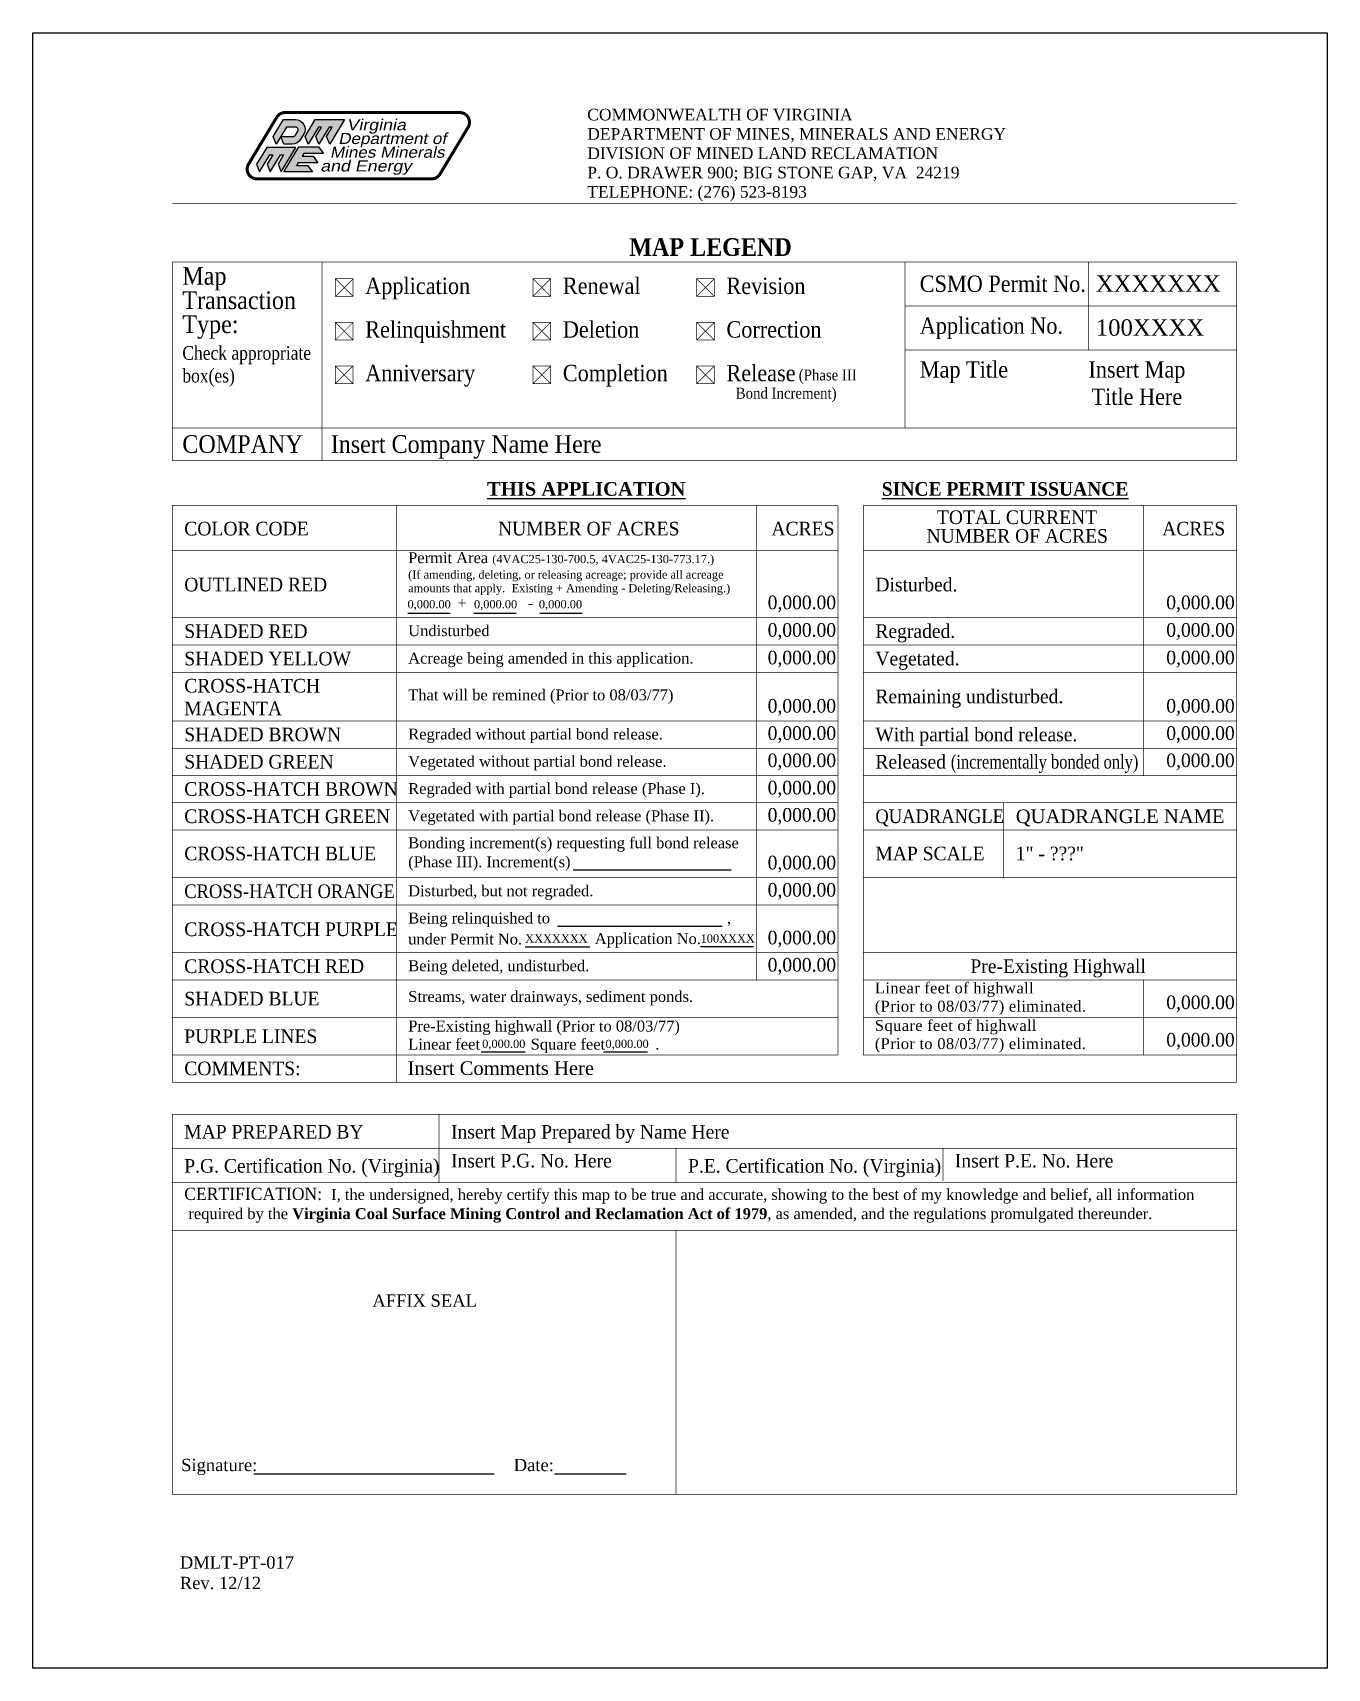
# Model space of a CAD drawing. Header units: feet. Extents: x 1 to 9.8, y 1 to 12.1.
import ezdxf

# ---------------------------------------------------------------- set-up
doc = ezdxf.new("R2010")
doc.units = ezdxf.units.FT
doc.header["$MEASUREMENT"] = 0
for name, color, linetype in [('DMLR-LEGEND-BORDER', 3, 'Continuous'), ('DMLR-LEGEND-LINES', 7, 'Continuous'), ('DMLR-LEGEND-TEXT', 7, 'Continuous'), ('DMLR-LEGEND-TEXT-COMPANY-INPUT', 5, 'Continuous')]:
    doc.layers.add(name, color=color, linetype=linetype)
for name, color, linetype, true_color in [('DMME-LOGO-BORDER', 7, 'Continuous', 0x981e32), ('DMME-LOGO-LETTERS', 7, 'Continuous', 0x981e32), ('DMME-LOGO-TEXT', 7, 'Continuous', 0x928b81)]:
    doc.layers.add(name, color=color, linetype=linetype, true_color=true_color)
doc.styles.add('LEG1', font='TIMES.TTF', dxfattribs={"height": 0.08})
doc.styles.add('LOGO', font='ARIAL.TTF', dxfattribs={"oblique": 10})

# ---------------------------------------------------------------- blocks, each defined once
blk = doc.blocks.new('DMME_LOGO_2013')
at = {"layer": 'DMME-LOGO-LETTERS'}
h = blk.add_hatch(color=256, dxfattribs=at)
h.paths.add_polyline_path([(0.9967388360713088, 0.7343461313941473), (1.145821225548566, 0.9824608933809419), (1.572904012575023, 0.9824608933809419), (1.356612349153096, 0.6224911157443631), (1.311966607447971, 0.7343461313941476), (1.393839722980566, 0.8706058777311577), (1.348080852942019, 0.8706058777311577), (1.198998463464754, 0.6224911157443631), (1.154352721759643, 0.7343461313941476), (1.236225837292238, 0.8706058777311577), (1.190466967253691, 0.8706058777311577), (1.041384577776427, 0.6224911157443631)])
edge = h.paths.add_edge_path()
edge.add_line((0.8560616106856358, 0.7540717400197786), (0.8890552542584756, 0.8089823840660362))
edge.add_arc((0.8541903590459228, 0.8299313265857815), 0.04067455114538107, 329.000000000004, 449.9999999999915)
edge.add_line((0.8541903590459228, 0.8706058777311577), (0.7227052779838684, 0.8706058777311577))
edge.add_line((0.7227052779838701, 0.8706058777311577), (0.5736228885066094, 0.6224911157443631))
edge.add_line((0.5736228885066126, 0.6224911157443631), (0.5289814978994819, 0.7343461313941477))
edge.add_line((0.5289814978994798, 0.7343461313941476), (0.6780638873767405, 0.9824608933809419))
edge.add_line((0.6780638873767444, 0.9824608933809419), (0.8535245842333333, 0.9824608933809419))
edge.add_arc((0.8535245842333268, 0.8400999643721249), 0.142360929008817, -30.99999999999949, 90, ccw=False)
edge.add_line((0.9755517174772663, 0.7667786655530175), (0.9303382059144909, 0.691530745934072))
edge.add_arc((0.8083110726705556, 0.7648520447531812), 0.1423609290088187, 270, 328.99999999999983, ccw=False)
edge.add_line((0.8083110726705556, 0.6224911157443631), (0.6854735530584154, 0.6224911157443631))
edge.add_line((0.6854735530584151, 0.6224911157443631), (0.6408321624512783, 0.7343461313941477))
edge.add_line((0.6408321624512752, 0.7343461313941476), (0.8211967154730837, 0.7343461313941476))
edge.add_arc((0.8211967154730857, 0.7750206825395235), 0.04067455114537586, 270, 329)
h.paths.add_polyline_path([(1.193333079662111, 0.5797932764651299), (1.266217284635893, 0.4839148146306116), (0.9767583169599661, 0.4839148146306118), (0.9531907566252542, 0.4446918075164905), (1.112155927398092, 0.4446918075164905), (1.185040132371874, 0.3488133456819722), (0.8955811646959546, 0.3488133456819718), (0.8720136043612428, 0.3095903385678511), (1.030978775134088, 0.3095903385678511), (1.10386298010787, 0.2137118767333328), (0.6839102155288614, 0.2137118767333333), (0.9038741119861768, 0.5797932764651299)])
h.paths.add_polyline_path([(0.2833621513016951, 0.3255668923831174), (0.32800789300682, 0.2137118767333333), (0.4770902824840775, 0.4618266387201271), (0.5228491525226318, 0.4618266387201271), (0.4409760369900368, 0.3255668923831174), (0.4856217786951476, 0.2137118767333333), (0.6347041681724122, 0.4618266387201275), (0.6804630382109593, 0.4618266387201275), (0.5985899226783644, 0.3255668923831174), (0.6432356643834822, 0.2137118767333333), (0.8595273278054094, 0.5736816543699117), (0.4324445407789597, 0.5736816543699117)])
at = {"layer": 'DMME-LOGO-BORDER', "const_width": 0.04474200625991375}
blk.add_lwpolyline([(2.853461446234142, 0.1120254988698928), (0.2880449031198538, 0.1120254988698928, -0.5831827633969806), (0.1660177698759213, 0.327707726697817), (0.5790493079358754, 1.015107641054673, -0.2632780284372659), (0.7010764411798007, 1.084147271244382), (3.266492984294096, 1.084147271244383, -0.5831827633969806), (3.388520117538036, 0.868465043416458), (2.975488579478075, 0.1810651290596015, -0.2632780284372659)], format="xyb", close=True, dxfattribs=at)
at = {"layer": 'DMME-LOGO-LETTERS'}
blk.add_lwpolyline([(0.8560616106856358, 0.7540717400197786), (0.88905525425848, 0.8089823840660363, 0.5831827633969806), (0.8541903590459228, 0.8706058777311577), (0.7227052779838701, 0.8706058777311577), (0.5736228885066126, 0.6224911157443631), (0.5289814978994798, 0.7343461313941476), (0.6780638873767444, 0.9824608933809419), (0.8535245842333268, 0.9824608933809419, -0.5831827633969806), (0.9755517174772663, 0.7667786655530175), (0.930338205914488, 0.691530745934072, -0.2632780284372659), (0.8083110726705556, 0.6224911157443631), (0.6854735530584151, 0.6224911157443631), (0.6408321624512752, 0.7343461313941476), (0.8211967154730857, 0.7343461313941476, 0.2632780284372659)], format="xyb", close=True, dxfattribs=at)
for points in [[(0.9967388360713088, 0.7343461313941473), (1.145821225548566, 0.9824608933809419), (1.572904012575023, 0.9824608933809419), (1.356612349153096, 0.6224911157443631), (1.311966607447971, 0.7343461313941476), (1.393839722980566, 0.8706058777311577), (1.348080852942019, 0.8706058777311577), (1.198998463464754, 0.6224911157443631), (1.154352721759643, 0.7343461313941476), (1.236225837292238, 0.8706058777311577), (1.190466967253691, 0.8706058777311577), (1.041384577776427, 0.6224911157443631)], [(0.2833621513016951, 0.3255668923831174), (0.32800789300682, 0.2137118767333333), (0.4770902824840775, 0.4618266387201271), (0.5228491525226318, 0.4618266387201271), (0.4409760369900368, 0.3255668923831174), (0.4856217786951476, 0.2137118767333333), (0.6347041681724122, 0.4618266387201275), (0.6804630382109593, 0.4618266387201275), (0.5985899226783644, 0.3255668923831174), (0.6432356643834822, 0.2137118767333333), (0.8595273278054094, 0.5736816543699117), (0.4324445407789597, 0.5736816543699117)], [(1.193333079662111, 0.5797932764651299), (1.266217284635893, 0.4839148146306116), (0.9767583169599661, 0.4839148146306118), (0.9531907566252542, 0.4446918075164905), (1.112155927398092, 0.4446918075164905), (1.185040132371874, 0.3488133456819722), (0.8955811646959546, 0.3488133456819718), (0.8720136043612428, 0.3095903385678511), (1.030978775134088, 0.3095903385678511), (1.10386298010787, 0.2137118767333328), (0.6839102155288614, 0.2137118767333333), (0.9038741119861768, 0.5797932764651299)]]:
    blk.add_lwpolyline(points, close=True, dxfattribs=at)
at = {"layer": 'DMME-LOGO-TEXT', "style": 'LOGO', "oblique": 12.00000000000001}
for s, width, p in [('Virginia', 1.15, (1.604402101339126, 0.8238301439139752)), ('Department of', 1.1, (1.482378447902995, 0.6224911157443631)), ('Mines Minerals', 1.1, (1.360354794466872, 0.4211520875747512)), ('and Energy', 1.15, (1.217993865458055, 0.2198130594051395))]:
    blk.add_text(s, height=0.1626982045815046, dxfattribs=dict(at, width=width)).set_placement(p)
blk = doc.blocks.new('X')
at = {"layer": 'DMLR-LEGEND-TEXT-COMPANY-INPUT', "const_width": 0.004615384615384616}
for points in [[(0, -0.120000000000001), (0.120000000000001, 0)], [(0, 0), (0.120000000000001, -0.120000000000001)]]:
    blk.add_lwpolyline(points, dxfattribs=at)

msp = doc.modelspace()

# ---------------------------------------------------------------- linework, layer by layer
at = {"layer": 'DMLR-LEGEND-BORDER'}
msp.add_lwpolyline([(1, 1), (1, 12.07692307692308), (9.769230769230766, 12.07692307692308), (9.769230769230766, 1)], close=True, dxfattribs=at)
at = {"layer": 'DMLR-LEGEND-LINES', "const_width": 0.004615384615384616}
for points in [[(1.945590198129935, 10.91932984228157), (9.155296878150153, 10.91932984228157)], [(1.945590198129935, 10.52331176323377), (9.155296878150153, 10.52331176323377)], [(1.945590198129935, 10.52331176323377), (1.945590198129935, 9.178946443442783)], [(2.959568453026328, 10.52331176323377), (2.959568453026328, 9.178946443442783)], [(6.908282264682764, 10.52331176323377), (6.908282264682764, 9.400604896368115)], [(8.15004817018842, 9.927762506140638), (8.15004817018842, 10.52331176323377)], [(9.155296878150153, 10.52331176323377), (9.155296878150153, 9.178946443442783)], [(6.908282264682764, 10.2255371346872), (9.155296878150153, 10.2255371346872)], [(6.908282264682764, 9.927762506140638), (9.155296878150153, 9.927762506140638)], [(1.945590198129935, 9.400604896368115), (9.155296878150153, 9.400604896368115)], [(1.945590198129935, 9.178946443442783), (9.155296878150153, 9.178946443442783)], [(1.945590198129935, 8.875051837972284), (6.455061594090605, 8.875051837972284)], [(1.945590198129935, 8.875051837972284), (1.945590198129935, 4.969178001451152)], [(3.462578827975001, 8.875051837972284), (3.462578827975001, 4.969178001451152)], [(5.904488029076635, 8.875051837972284), (5.904488029076635, 5.661485693758844)], [(6.455061594090605, 8.875051837972284), (6.455061594090605, 5.153793386066536)], [(6.627164079354127, 8.875051837972284), (9.155296878150153, 8.875051837972284)], [(6.627164079354127, 8.875051837972284), (6.627164079354127, 5.153793386066536)], [(8.522252109780613, 7.046101078374228), (8.522252109780613, 8.875051837972284)], [(9.155296878150153, 8.875051837972284), (9.155296878150153, 4.969178001451152)], [(1.945590198129935, 8.57154930236849), (6.455061594090605, 8.57154930236849)], [(6.627164079354127, 8.57154930236849), (9.155296878150153, 8.57154930236849)], [(1.945590198129935, 8.11548655847123), (6.455061594090605, 8.11548655847123)], [(6.627164079354127, 8.11548655847123), (9.155296878150153, 8.11548655847123)], [(1.945590198129935, 7.929374918998612), (6.455061594090605, 7.929374918998612)], [(6.627164079354127, 7.929374918998612), (9.155296878150153, 7.929374918998612)], [(1.945590198129935, 7.742439919988982), (6.455061594090605, 7.742439919988982)], [(6.627164079354127, 7.742439919988982), (9.155296878150153, 7.742439919988982)], [(1.945590198129935, 7.415331847604998), (6.455061594090605, 7.415331847604998)], [(6.627164079354127, 7.415331847604998), (9.155296878150153, 7.415331847604998)], [(1.945590198129935, 7.230716462989613), (6.455061594090605, 7.230716462989613)], [(6.627164079354127, 7.230716462989613), (9.155296878150153, 7.230716462989613)], [(1.945590198129935, 7.046101078374228), (6.455061594090605, 7.046101078374228)], [(6.627164079354127, 7.046101078374228), (9.155296878150153, 7.046101078374228)], [(1.945590198129935, 6.861485693758843), (6.455061594090605, 6.861485693758843)], [(6.627164079354127, 6.861485693758843), (9.155296878150153, 6.861485693758843)], [(7.57806756540063, 6.353793386066536), (7.57806756540063, 6.861485693758843)], [(1.945590198129935, 6.676870309143458), (6.455061594090605, 6.676870309143458)], [(6.627164079354127, 6.676870309143458), (9.155296878150153, 6.676870309143458)], [(1.945590198129935, 6.353793386066536), (6.455061594090605, 6.353793386066536)], [(6.627164079354127, 6.353793386066536), (9.155296878150153, 6.353793386066536)], [(1.945590198129935, 6.169178001451151), (6.455061594090605, 6.169178001451151)], [(1.945590198129935, 5.846101078374228), (6.455061594090605, 5.846101078374228)], [(6.627164079354127, 5.846101078374228), (9.155296878150153, 5.846101078374228)], [(1.945590198129935, 5.661485693758844), (6.455061594090605, 5.661485693758844)], [(6.627164079354127, 5.661485693758844), (9.155296878150153, 5.661485693758844)], [(8.522252109780613, 5.153793386066537), (8.522252109780613, 5.661485693758844)], [(1.945590198129935, 5.407639539912689), (6.455061594090605, 5.407639539912689)], [(6.627164079354127, 5.407639539912689), (9.155296878150153, 5.407639539912689)], [(1.945590198129935, 5.153793386066536), (6.455061594090604, 5.153793386066536)], [(6.627164079354126, 5.153793386066536), (9.155296878150153, 5.153793386066536)], [(1.945590198129935, 4.969178001451152), (9.155296878150153, 4.969178001451152)], [(1.945590198129935, 4.751261349249222), (1.945590198129935, 2.178693160243527)], [(1.945590198129935, 4.751261349249223), (9.155296878150153, 4.751261349249223)], [(3.752388552278386, 4.751261349249223), (3.752388552278386, 4.289722887710761)], [(9.155296878150153, 4.751261349249222), (9.155296878150153, 2.178693160243527)], [(1.945590198129935, 4.520492118479992), (9.155296878150153, 4.520492118479992)], [(5.358313062706184, 4.520492118479992), (5.358313062706184, 4.289722887710761)], [(7.165111416854636, 4.520492118479992), (7.165111416854636, 4.29981482775419)], [(1.945590198129935, 4.289722887710761), (9.155296878150153, 4.289722887710761)], [(1.945590198129935, 3.966645964633838), (9.155296878150153, 3.966645964633838)], [(5.358313062706184, 3.966645964633838), (5.358313062706184, 2.178693160243527)], [(1.945590198129935, 2.178693160243527), (9.155296878150153, 2.178693160243527)]]:
    msp.add_lwpolyline(points, dxfattribs=at)
for points in [[(3.050584158989299, 10.29082764288625), (3.050584158989299, 10.41082764288625), (3.1705841589893, 10.41082764288625), (3.1705841589893, 10.29082764288625)], [(4.389045697450836, 10.29082764288625), (4.389045697450836, 10.41082764288625), (4.509045697450834, 10.41082764288625), (4.509045697450834, 10.29082764288625)], [(5.497440585861828, 10.29082764288625), (5.497440585861828, 10.41082764288625), (5.617440585861829, 10.41082764288625), (5.617440585861829, 10.29082764288625)], [(3.050584158989299, 9.995443027501633), (3.050584158989299, 10.11544302750163), (3.1705841589893, 10.11544302750163), (3.1705841589893, 9.995443027501633)], [(4.389045697450836, 9.995443027501633), (4.389045697450836, 10.11544302750163), (4.509045697450834, 10.11544302750163), (4.509045697450834, 9.995443027501633)], [(5.497440585861828, 9.995443027501633), (5.497440585861828, 10.11544302750163), (5.617440585861829, 10.11544302750163), (5.617440585861829, 9.995443027501633)], [(3.050584158989299, 9.700058412117016), (3.050584158989299, 9.820058412117017), (3.1705841589893, 9.820058412117017), (3.1705841589893, 9.700058412117016)], [(4.389045697450836, 9.700058412117016), (4.389045697450836, 9.820058412117017), (4.509045697450834, 9.820058412117017), (4.509045697450834, 9.700058412117016)], [(5.497440585861828, 9.700058412117016), (5.497440585861828, 9.820058412117017), (5.617440585861829, 9.820058412117017), (5.617440585861829, 9.700058412117016)]]:
    msp.add_lwpolyline(points, close=True, dxfattribs=at)
at = {"layer": 'DMLR-LEGEND-TEXT'}
for points in [[(3.540197690976381, 8.14636353409797), (3.826831455781399, 8.14636353409797)], [(3.987697401413044, 8.14636353409797), (4.274331166218065, 8.14636353409797)], [(4.43519711184971, 8.14636353409797), (4.721830876654732, 8.14636353409797)], [(4.661926799577472, 6.406564799802612), (5.730670973808493, 6.406564799802612)], [(4.555063873131893, 6.026268877471687), (5.671290258457326, 6.026268877471687)], [(4.335479193226451, 5.886181304340201), (4.77316051855961, 5.886181304340201)], [(5.523762157620048, 5.889036260553907), (5.881462889266498, 5.889036260553907)], [(4.03663862074578, 5.17425314990841), (4.335647521234041, 5.17425314990841)], [(4.865921189529637, 5.17425314990841), (5.164930090017901, 5.17425314990841)], [(2.498654269852477, 2.317651262480579), (4.126636316020722, 2.317651262480579)], [(4.533843960131438, 2.317651262480579), (5.020708266571386, 2.317651262480579)]]:
    msp.add_lwpolyline(points, dxfattribs=at)

# ---------------------------------------------------------------- block references
at = {"xscale": 0.4615384615384616, "yscale": 0.4615384615384616, "zscale": 0.4615384615384616}
msp.add_blockref('DMME_LOGO_2013', (2.385491223008588, 11.03570157891943), dxfattribs=at)
at = {"layer": 'DMLR-LEGEND-TEXT-COMPANY-INPUT'}
for p in [(3.050584158989299, 10.41082764288625), (4.389045697450836, 10.41082764288625), (5.497440585861828, 10.41082764288625), (3.050584158989299, 10.11544302750163), (4.389045697450836, 10.11544302750163), (5.497440585861828, 10.11544302750163), (3.050584158989299, 9.820058412117017), (4.389045697450836, 9.820058412117017), (5.497440585861828, 9.820058412117017)]:
    msp.add_blockref('X', p, dxfattribs=at)

# ---------------------------------------------------------------- texts
at = {"layer": 'DMLR-LEGEND-TEXT', "attachment_point": 1, "style": 'LEG1'}
for s, width, insert, char_height in [('COMMONWEALTH OF VIRGINIA\\PDEPARTMENT OF MINES, MINERALS AND ENERGY\\PDIVISION OF MINED LAND RECLAMATION\\PP. O. DRAWER 900; BIG STONE GAP, VA  24219\\PTELEPHONE: (276) 523-8193', 3.011288464386354, (4.756253993545734, 11.56149008430615), 0.07846153846153847), ('{\\fTimes New Roman|b1|i0|c0|p18;\\W0.9;MAP LEGEND}', 1.556628644634444, (5.04062976832622, 10.68533304421459), 0.12), ('{\\W0.9;Map}', 1.556628644634444, (2.013661362230289, 10.49021960535385), 0.12), ('{\\W0.9;Application}', 0.9798355994136188, (3.252456665320256, 10.41811160330711), 0.1107692307692308), ('{\\W0.9;Renewal}', 0.9798355994136188, (4.590918203781793, 10.41811160330711), 0.1107692307692308), ('{\\W0.9;Revision}', 0.9798355994136188, (5.699313092192785, 10.41811160330711), 0.1107692307692308), ('{\\W0.9;CSMO Permit No.}', 1.680055972573406, (7.008816162514346, 10.43230340333237), 0.1107692307692308), ('{\\W0.9;Transaction}', 1.556628644634444, (2.013661362230289, 10.32553616271516), 0.12), ('{\\W0.9;Type:}', 1.556628644634444, (2.013661362230289, 10.1630485164009), 0.12), ('{\\W0.9;Relinquishment}', 0.9798355994136188, (3.252456665320256, 10.12272698792249), 0.1107692307692308), ('{\\W0.9;Deletion}', 0.9798355994136188, (4.590918203781793, 10.12272698792249), 0.1107692307692308), ('{\\W0.9;Correction}', 0.9798355994136188, (5.699313092192785, 10.12272698792249), 0.1107692307692308), ('{\\W0.9;Application No.}', 1.680055972573406, (7.008816162514346, 10.14858309529888), 0.1107692307692308), ('{\\W0.85;Check appropriate\\Pbox(es)}', 1.556628644634444, (2.013661362230289, 9.95444948905857), 0.09230769230769231), ('{\\W0.9;Anniversary}', 0.9798355994136188, (3.252456665320256, 9.827342372537878), 0.1107692307692308), ('{\\W0.9;Completion}', 0.9798355994136188, (4.590918203781793, 9.827342372537878), 0.1107692307692308), ('{\\W0.9;Release}', 1.616758186332632, (5.699313092192785, 9.827342372537878), 0.1107692307692308), ('{\\W0.9;                 (Phase III\\PBond Increment)}', 1.616758186332632, (5.762305432409363, 9.795862574824332), 0.07384615384615385), ('{\\W0.9;Map Title}', 1.680055972573406, (7.008816162514346, 9.851821967976985), 0.1107692307692308), ('{\\W0.9;COMPANY}', 1.556628644634444, (2.013661362230289, 9.351099439893988), 0.12), ('{\\fTimes New Roman|b1|i0|c0|p18;\\LTHIS APPLICATION}', 2.182565415668641, (4.077476644911826, 9.03329162097424), 0.09230769230769231), ('{\\fTimes New Roman|b1|i0|c0|p18;\\W0.95;\\LSINCE PERMIT ISSUANCE}', 2.182565415668641, (6.751567083914779, 9.03329162097424), 0.09230769230769231), ('{\\W0.95;COLOR CODE}', 0.9900572291767986, (2.026598719771922, 8.764511375493173), 0.09230769230769231), ('\\pi0.098495;{\\W0.95;NUMBER OF ACRES}', 1.391616109947329, (4.05318222881591, 8.764511375493173), 0.09230769230769231), ('\\pi0.079979;{\\W0.95;ACRES}', 0.5693372748752452, (5.924010869708802, 8.764511375493173), 0.09230769230769231), ('\\pi0.56437;{\\W0.95;TOTAL CURRENT}', 2.182565415668641, (6.560499312295729, 8.841737589102827), 0.09230769230769231), ('\\pi0.13823;{\\W0.95;ACRES}', 0.6858459412038513, (8.51269032785888, 8.764511375493173), 0.09230769230769231), ('\\pi0.49397;{\\W0.95;NUMBER OF ACRES}', 2.182565415668641, (6.560499312295729, 8.715367426067115), 0.09230769230769231), ('Permit Area {\\H0.75x;(4VAC25-130-700.5, 4VAC25-130-773.17.)\\P(If amending, deleting, or releasing acreage; provide all acreage\\Pamounts that apply\\fArial|b0|i0|c0|p34;.  \\fTimes New Roman|b0|i0|c0|p18;Existing + Amending - Deleting/Releasing.)}', 3.01686278825072, (3.543098024232211, 8.558453634357667), 0.07384615384615385), ('{\\W0.95;OUTLINED RED}', 1.464887690419268, (2.026598719771922, 8.38550079867194), 0.09230769230769231), ('{\\W0.95;Disturbed.}', 1.464887690419268, (6.708172600996114, 8.38550079867194), 0.09230769230769231), ('+', 0.1362485782919904, (3.876553673399364, 8.251602841847133), 0.07384615384615385), ('-', 0.133079939190722, (4.353301764655424, 8.251602841847133), 0.07384615384615385), ('{\\W0.95;SHADED RED}', 0.9900572291767986, (2.026598719771922, 8.070478986035877), 0.09230769230769231), ('Undisturbed', 2.922608657989421, (3.543587349616985, 8.06421368104738), 0.07384615384615385), ('{\\W0.95;Regraded.}', 0.9900572291767986, (6.708172600996114, 8.070478986035877), 0.09230769230769231), ('{\\W0.95;SHADED YELLOW}', 1.503572505268501, (2.026598719771922, 7.884367346563256), 0.09230769230769231), ('Acreage being amended in this application.', 2.922608657989421, (3.543587349616985, 7.878102041574759), 0.07384615384615385), ('{\\W0.95;Vegetated.}', 0.9900572291767986, (6.708172600996114, 7.884367346563256), 0.09230769230769231), ('{\\W0.95;CROSS-HATCH\\PMAGENTA}', 0.9900572291767986, (2.026598719771922, 7.700737530397907), 0.09230769230769231), ('\\A1;That will be remined (Prior to 08/03/77)', 2.922608657989421, (3.543587349616985, 7.629304124320893), 0.07384615384615385), ('{\\W0.95;Remaining undisturbed.}', 1.466290891117985, (6.708172600996114, 7.628067135944918), 0.09230769230769231), ('{\\W0.95;SHADED BROWN}', 1.488376316405926, (2.026598719771922, 7.370324275169642), 0.09230769230769231), ('Regraded without partial bond release.', 2.922608657989421, (3.543587349616985, 7.364058970181146), 0.07384615384615385), ('{\\W0.95;With partial bond release.}', 1.488376316405926, (6.708172600996114, 7.370324275169642), 0.09230769230769231), ('{\\W0.95;SHADED GREEN}', 2.147443411313454, (2.026598719771922, 7.185708890554257), 0.09230769230769231), ('Vegetated without partial bond release.', 2.922608657989421, (3.543587349616985, 7.179443585565761), 0.07384615384615385), ('{\\W0.95;Released \\W0.8;(incrementally bonded only)}', 2.147443411313454, (6.708172600996114, 7.185708890554257), 0.09230769230769231), ('{\\W0.95;CROSS-HATCH BROWN}', 2.059031982898148, (2.026598719771922, 7.001093505938872), 0.09230769230769231), ('Regraded with partial bond release (Phase I).', 2.922608657989421, (3.543587349616985, 6.994828200950376), 0.07384615384615385), ('{\\W0.95;CROSS-HATCH GREEN}', 2.163518260465679, (2.026598719771922, 6.816478121323487), 0.09230769230769231), ('Vegetated with partial bond release (Phase II).', 2.922608657989421, (3.543587349616985, 6.810212816334992), 0.07384615384615385), ('{\\W0.9;QUADRANGLE}', 2.163518260465679, (6.708172600996114, 6.816478121323487), 0.09230769230769231), ('{\\W0.95;CROSS-HATCH BLUE}', 2.163518260465679, (2.026598719771922, 6.564358417153941), 0.09230769230769231), ('Bonding increment(s) requesting full bond release', 2.922608657989421, (3.543587349616985, 6.627487198072902), 0.07384615384615385), ('{\\W0.95;MAP SCALE}', 2.163518260465679, (6.708172600996114, 6.564358417153941), 0.09230769230769231), ('(Phase III). Increment(s)', 2.922608657989421, (3.543587349616985, 6.498798626408258), 0.07384615384615385), ('{\\W0.9;CROSS-HATCH ORANGE}', 1.713423613172367, (2.026598719771922, 6.308785813631181), 0.09230769230769231), ('Disturbed, but not regraded.', 2.922608657989421, (3.543587349616985, 6.302520508642684), 0.07384615384615385), ('Being relinquished to', 1.198720608141663, (3.543587349616985, 6.117905124027299), 0.07384615384615385), ('{\\W0.95;CROSS-HATCH PURPLE}', 1.898283867698893, (2.026598719771922, 6.051101510430741), 0.09230769230769231), ('Application No.', 1.181652427725894, (4.807566621913367, 5.978777939086277), 0.07384615384615385), (',', 0.2087650688182023, (5.702325494716749, 6.117905124027299), 0.07384615384615385), ('under Permit No.', 0.8744248039189628, (3.543587349616985, 5.975922982872571), 0.07384615384615385), ('{\\W0.95;CROSS-HATCH RED}', 1.64912437784475, (2.026598719771922, 5.801093505938873), 0.09230769230769231), ('Being deleted, undisturbed.', 2.922608657989421, (3.543587349616985, 5.794828200950376), 0.07384615384615385), ('\\pi0.16578;{\\W0.95;Pre-Existing Highwall}', 1.488376316405926, (7.186048271553041, 5.801093505938873), 0.09230769230769231), ('{\\T1.05;Linear feet of highwall\\P(Prior to 08/03/77) eliminated.}', 2.922608657989421, (6.70456282870828, 5.644394784890731), 0.07384615384615385), ('{\\W0.95;SHADED BLUE}', 1.520525907189516, (2.026598719771922, 5.581289086443603), 0.09230769230769231), ('Streams, water drainways, sediment ponds.', 2.922608657989421, (3.543587349616985, 5.586668256627981), 0.07384615384615385), ('{\\W0.95;PURPLE LINES}', 1.520525907189516, (2.026598719771922, 5.326513123113099), 0.09230769230769231), ('Pre-Existing highwall (Prior to 08/03/77)', 2.040454855039293, (3.543587349616985, 5.386356507471412), 0.07384615384615385), ('{\\T1.05;Square feet of highwall\\P(Prior to 08/03/77) eliminated.}', 2.922608657989421, (6.70456282870828, 5.390548631044576), 0.07384615384615385), ('Linear feet', 0.8744248039189628, (3.543587349616985, 5.263994828440781), 0.07384615384615385), ('Square feet', 0.8744248039189628, (4.372869918400845, 5.263994828440781), 0.07384615384615385), ('{\\W0.95;COMMENTS:}', 1.520525907189516, (2.026598719771922, 5.10878581363118), 0.09230769230769231), ('.', 0.8744248039189628, (5.217094476108731, 5.263994828440781), 0.07384615384615385), ('{\\W0.95;MAP PREPARED BY}', 1.64912437784475, (2.026598719771922, 4.679636473819241), 0.09230769230769231), ('{\\W0.95;P.G. Certification No. (Virginia)}', 2.108545996201414, (2.026598719771922, 4.44886724305001), 0.09230769230769231), ('{\\W0.95;P.E. Certification No. (Virginia)}', 2.108545996201414, (5.439321584348171, 4.44886724305001), 0.09230769230769231), ('{\\H0.9x;\\W0.95;CERTIFICATION:\\H1.1111x; \\H0.8x;\\W1; I, the undersigned, hereby certify this map to be true and accurate, showing to the best of my knowledge and belief, all information\\P required by the \\fTimes New Roman|b1|i0|c0|p18;Virginia Coal Surface Mining Control and Reclamation Act of 1979\\fTimes New Roman|b0|i0|c0|p18;, as amended, and the regulations promulgated thereunder.}', 7.555973695265592, (2.026598719771922, 4.254581169627282), 0.09230769230769231), ('AFFIX SEAL', 0.8744248039189628, (3.301080842288332, 3.531778513293934), 0.08307692307692308), ('Signature:', 0.8744248039189628, (2.005602998723683, 2.418422251765215), 0.08307692307692308), ('Date:', 0.8744248039189628, (4.25842857202046, 2.418422251765215), 0.08307692307692308), ('{\\C252;DMLT-PT-017\\PRev. 12/12}', 0.8744248039189628, (1.99667469559782, 1.758071704965055), 0.08307692307692308)]:
    msp.add_mtext_dynamic_manual_height_columns(s, width=width, gutter_width=0.4, heights=[0], dxfattribs=dict(at, insert=insert, char_height=char_height))
at = {"layer": 'DMLR-LEGEND-TEXT-COMPANY-INPUT', "attachment_point": 1, "style": 'LEG1'}
for s, width, insert, char_height in [('XXXXXXX', 1.014011514979209, (8.20131270629377, 10.43354385186707), 0.1107692307692308), ('100XXXX', 1.014011514979209, (8.20131270629377, 10.1357692233205), 0.1107692307692308), ('\\pi0.52349;{\\W0.9;Insert Map\\P\\pi0.54397;Title Here}', 1.680055972573406, (7.62806311826343, 9.851821967976985), 0.1107692307692308), ('{\\W0.9;Insert Company Name Here}', 6.596836779438455, (3.018520968613331, 9.351099439893988), 0.12), ('0,000.00', 0.4302742124557994, (3.539079033285173, 8.234188355261969), 0.05538461538461539), ('0,000.00', 0.4302742124557994, (3.988969053826445, 8.234188355261969), 0.05538461538461539), ('0,000.00', 0.4302742124557994, (4.428749155593515, 8.234188355261969), 0.05538461538461539), ('\\pi0.062719;{\\W0.95;0,000.00}', 0.5693372748752452, (5.915670917567752, 8.264510824485868), 0.09230769230769231), ('\\pi0.062719;{\\W0.95;0,000.00}', 0.5693372748752452, (8.615906201627304, 8.264510824485868), 0.09230769230769231), ('\\pi0.062719;{\\W0.95;0,000.00}', 0.5693372748752452, (5.915670917567752, 8.078399185013247), 0.09230769230769231), ('\\pi0.062719;{\\W0.95;0,000.00}', 0.5693372748752452, (8.615906201627304, 8.078399185013247), 0.09230769230769231), ('\\pi0.062719;{\\W0.95;0,000.00}', 0.5693372748752452, (5.915670917567752, 7.891464186003618), 0.09230769230769231), ('\\pi0.062719;{\\W0.95;0,000.00}', 0.5693372748752452, (8.615906201627304, 7.891464186003618), 0.09230769230769231), ('\\pi0.062719;{\\W0.95;0,000.00}', 0.5693372748752452, (5.915670917567752, 7.564356113619634), 0.09230769230769231), ('\\pi0.062719;{\\W0.95;0,000.00}', 0.5693372748752452, (8.615906201627304, 7.564356113619634), 0.09230769230769231), ('\\pi0.062719;{\\W0.95;0,000.00}', 0.5693372748752452, (5.915670917567752, 7.379740729004249), 0.09230769230769231), ('\\pi0.062719;{\\W0.95;0,000.00}', 0.5693372748752452, (8.615906201627304, 7.379740729004249), 0.09230769230769231), ('\\pi0.062719;{\\W0.95;0,000.00}', 0.5693372748752452, (5.915670917567752, 7.195125344388864), 0.09230769230769231), ('\\pi0.062719;{\\W0.95;0,000.00}', 0.5693372748752452, (8.615906201627304, 7.195125344388864), 0.09230769230769231), ('\\pi0.062719;{\\W0.95;0,000.00}', 0.5693372748752452, (5.915670917567752, 7.010509959773479), 0.09230769230769231), ('\\pi0.062719;{\\W0.95;0,000.00}', 0.5693372748752452, (5.915670917567752, 6.825894575158094), 0.09230769230769231), ('QUADRANGLE NAME', 2.163518260465679, (7.659076087042617, 6.816478121323487), 0.09230769230769231), ('{\\W0.95;1" - ???"}', 2.163518260465679, (7.659076087042617, 6.564358417153941), 0.09230769230769231), ('\\pi0.062719;{\\W0.95;0,000.00}', 0.5693372748752452, (5.915670917567752, 6.502817652081172), 0.09230769230769231), ('\\pi0.062719;{\\W0.95;0,000.00}', 0.5693372748752452, (5.915670917567752, 6.318202267465788), 0.09230769230769231), ('\\pi0.062719;{\\W0.95;0,000.00}', 0.5693372748752452, (5.915670917567752, 5.995125344388865), 0.09230769230769231), ('XXXXXXX', 0.4302742124557994, (4.335928424558908, 5.970538920478233), 0.05538461538461539), ('100XXXX', 0.4302742124557994, (5.524211388952502, 5.970538920478233), 0.05538461538461539), ('\\pi0.062719;{\\W0.95;0,000.00}', 0.5693372748752452, (5.915670917567752, 5.81050995977348), 0.09230769230769231), ('\\pi0.062719;{\\W0.95;0,000.00}', 0.5693372748752452, (8.615906201627304, 5.556663805927325), 0.09230769230769231), ('0,000.00', 0.4302742124557994, (4.044570604280896, 5.256797751887188), 0.05538461538461539), ('0,000.00', 0.4302742124557994, (4.879809673964619, 5.256797751887188), 0.05538461538461539), ('\\pi0.062719;{\\W0.95;0,000.00}', 0.5693372748752452, (8.615906201627304, 5.302817652081172), 0.09230769230769231), ('Insert Comments Here', 6.059626113599329, (3.540008959390406, 5.110550917390596), 0.09230769230769231), ('{\\W0.95;Insert Map Prepared by Name Here}', 4.56381944987033, (3.83339707392037, 4.679636473819241), 0.09230769230769231), ('{\\W0.95;Insert P.G. No. Here}', 2.108545996201414, (3.83339707392037, 4.483958578590024), 0.09230769230769231), ('{\\W0.95;Insert P.E. No. Here}', 2.108545996201414, (7.246119938496623, 4.483958578590024), 0.09230769230769231)]:
    msp.add_mtext_dynamic_manual_height_columns(s, width=width, gutter_width=0.4, heights=[0], dxfattribs=dict(at, insert=insert, char_height=char_height))

doc.saveas('drawing.dxf')
